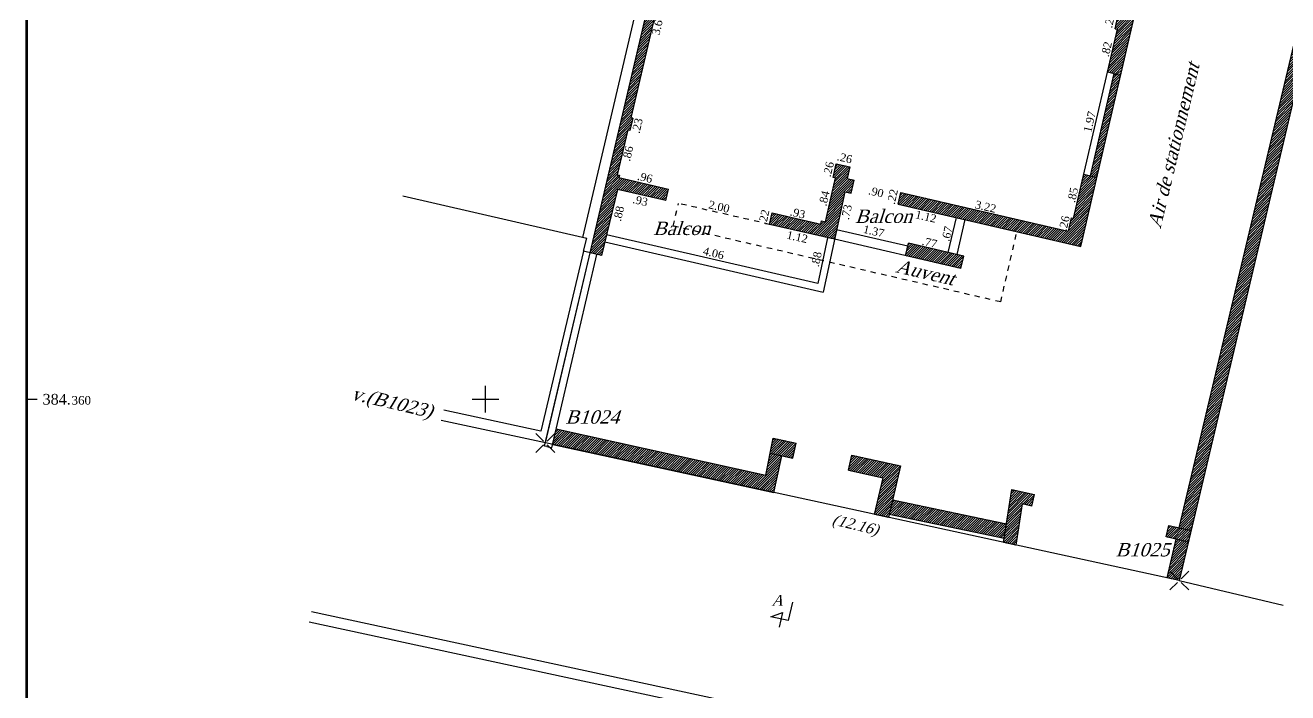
# Model space of a CAD drawing. Header units: inches. Extents: x 100320 to 100442, y 384338 to 384384.
# Drawn here: x 100380.05 to 100403.71, y 384354.5 to 384367.01 of the extents above; entities that cross this region are included whole.
import ezdxf

# ---------------------------------------------------------------- set-up
doc = ezdxf.new("R2010")
doc.units = ezdxf.units.IN
doc.header["$LTSCALE"] = 0.5
doc.linetypes.add('ACAD_ISO03W100', pattern=[30, 12, -18])
for name, color, linetype in [('Bloc B 1er Etage', 7, 'Continuous'), ('Bloc B 1er Etage_Croix', 7, 'Continuous'), ('Bloc B 1er Etage_Textes', 7, 'Continuous'), ('Cotation', 7, 'Continuous'), ('Dessin', 7, 'Continuous'), ('Hachures', 8, 'Continuous'), ('Texte', 7, 'Continuous')]:
    doc.layers.add(name, color=color, linetype=linetype)
doc.layers.add('Titre', color=1, linetype='Continuous', lineweight=30)
doc.styles.add('MtXpl_Romantic', font='romantic.ttf')
doc.styles.get("Standard").update_dxf_attribs({"font": 'romantic.ttf'})
doc.dimstyles.get("Standard").update_dxf_attribs({"dimtxt": 0.15, "dimasz": 0.18, "dimexe": 0.18, "dimexo": 0.0625, "dimgap": 0.09, "dimtad": 0, "dimzin": 4, "dimdsep": 46, "dimtxsty": 'Standard', "dimcen": 0.09, "dimse1": 1, "dimse2": 1, "dimsd1": 1, "dimsd2": 1, "dimadec": 0, "dimazin": 1, "dimtfac": 1, "dimtix": 1, "dimtofl": 0, "dimtmove": 1, "dimatfit": 3, "dimfxl": 0, "dimtolj": 1, "dimtzin": 0, "dimarcsym": 0})
pattern_1 = [(45, (0, 0), (-0.0224506403027, 0.0224506403027), [])]

# ---------------------------------------------------------------- blocks, each defined once
blk = doc.blocks.new('t010')
at = {"color": 0}
for p, q in [((-0.0088, 0.0088), (-0.0442, 0.0442)), ((0, 0), (0, 0)), ((0.0088, 0.0088), (0.0442, 0.0442)), ((-0.0088, -0.0088), (-0.0442, -0.0442)), ((0.0088, -0.0088), (0.0442, -0.0442))]:
    blk.add_line(p, q, dxfattribs=at)
blk = doc.blocks.new('*D110')
at = {"layer": 'Defpoints', "color": 0}
for p in [(100394.002, 384363.279), (100395.089, 384363.029), (100395.063, 384362.917)]:
    blk.add_point(p, dxfattribs=at)
at = {"layer": 'Cotation', "color": 0, "insert": (100394.52, 384363.042), "char_height": 0.15, "attachment_point": 5, "rotation": 347.036}
blk.add_mtext('\\A1;1.12', dxfattribs=at)
blk = doc.blocks.new('*D111')
at = {"layer": 'Defpoints', "color": 0}
for p in [(100395.089, 384363.029), (100394.788, 384362.198), (100394.904, 384362.173)]:
    blk.add_point(p, dxfattribs=at)
at = {"layer": 'Cotation', "color": 0, "insert": (100394.88, 384362.626), "char_height": 0.15, "attachment_point": 5, "rotation": 77.804}
blk.add_mtext('\\A1;.88', dxfattribs=at)
blk = doc.blocks.new('*D112')
at = {"layer": 'Defpoints', "color": 0}
for p in [(100390.947, 384363.084), (100390.972, 384363.195), (100394.904, 384362.173)]:
    blk.add_point(p, dxfattribs=at)
at = {"layer": 'Cotation', "color": 0, "insert": (100392.951, 384362.739), "char_height": 0.15, "attachment_point": 5, "rotation": 347.036}
blk.add_mtext('\\A1;4.06', dxfattribs=at)
blk = doc.blocks.new('*D113')
at = {"layer": 'Defpoints', "color": 0}
for p in [(100391.149, 384363.936), (100390.952, 384363.083), (100391.076, 384363.054)]:
    blk.add_point(p, dxfattribs=at)
at = {"layer": 'Cotation', "color": 0, "insert": (100391.174, 384363.481), "char_height": 0.15, "attachment_point": 5, "rotation": 77.036}
blk.add_mtext('\\A1;.88', dxfattribs=at)
blk = doc.blocks.new('*D114')
at = {"layer": 'Defpoints', "color": 0}
for p in [(100391.149, 384363.936), (100392.058, 384363.727), (100392.032, 384363.617)]:
    blk.add_point(p, dxfattribs=at)
at = {"layer": 'Cotation', "color": 0, "insert": (100391.578, 384363.721), "char_height": 0.15, "attachment_point": 5, "rotation": 347.036}
blk.add_mtext('\\A1;.93', dxfattribs=at)
blk = doc.blocks.new('*D115')
at = {"layer": 'Defpoints', "color": 0}
for p in [(100392.058, 384363.727), (100394.002, 384363.279), (100394.027, 384363.386)]:
    blk.add_point(p, dxfattribs=at)
at = {"layer": 'Cotation', "color": 0, "insert": (100393.055, 384363.61), "char_height": 0.15, "attachment_point": 5, "rotation": 347.036}
blk.add_mtext('\\A1;2.00', dxfattribs=at)
blk = doc.blocks.new('*D116')
at = {"layer": 'Defpoints', "color": 0}
for p in [(100393.922, 384363.523), (100394.051, 384363.493), (100394.002, 384363.279)]:
    blk.add_point(p, dxfattribs=at)
at = {"layer": 'Cotation', "color": 0, "insert": (100393.898, 384363.416), "char_height": 0.15, "attachment_point": 5, "rotation": 77.036}
blk.add_mtext('\\A1;.22', dxfattribs=at)
blk = doc.blocks.new('*D117')
at = {"layer": 'Defpoints', "color": 0}
for p in [(100394.051, 384363.493), (100394.074, 384363.592), (100394.961, 384363.284)]:
    blk.add_point(p, dxfattribs=at)
at = {"layer": 'Cotation', "color": 0, "insert": (100394.529, 384363.488), "char_height": 0.15, "attachment_point": 5, "rotation": 347.036}
blk.add_mtext('\\A1;.93', dxfattribs=at)
blk = doc.blocks.new('*D118')
at = {"layer": 'Defpoints', "color": 0}
for p in [(100395.119, 384364.177), (100395.238, 384364.15), (100395.049, 384363.328)]:
    blk.add_point(p, dxfattribs=at)
at = {"layer": 'Cotation', "color": 0, "insert": (100395.025, 384363.766), "char_height": 0.15, "attachment_point": 5, "rotation": 77.036}
blk.add_mtext('\\A1;.84', dxfattribs=at)
blk = doc.blocks.new('*D119')
at = {"layer": 'Defpoints', "color": 0}
for p in [(100395.135, 384364.441), (100395.252, 384364.414), (100395.193, 384364.16)]:
    blk.add_point(p, dxfattribs=at)
at = {"layer": 'Cotation', "color": 0, "insert": (100395.106, 384364.314), "char_height": 0.15, "attachment_point": 5, "rotation": 77.036}
blk.add_mtext('\\A1;.26', dxfattribs=at)
blk = doc.blocks.new('*D120')
at = {"layer": 'Defpoints', "color": 0}
for p in [(100395.535, 384364.495), (100395.252, 384364.414), (100395.503, 384364.357)]:
    blk.add_point(p, dxfattribs=at)
at = {"layer": 'Cotation', "color": 0, "insert": (100395.409, 384364.524), "char_height": 0.15, "attachment_point": 5, "rotation": 347.036}
blk.add_mtext('\\A1;.26', dxfattribs=at)
blk = doc.blocks.new('*D121')
at = {"layer": 'Defpoints', "color": 0}
for p in [(100396.46, 384363.878), (100396.281, 384363.69), (100396.41, 384363.66)]:
    blk.add_point(p, dxfattribs=at)
at = {"layer": 'Cotation', "color": 0, "insert": (100396.306, 384363.799), "char_height": 0.15, "attachment_point": 5, "rotation": 76.9349}
blk.add_mtext('\\A1;.22', dxfattribs=at)
blk = doc.blocks.new('*D122')
at = {"layer": 'Defpoints', "color": 0}
for p in [(100395.557, 384363.987), (100395.528, 384363.865), (100396.41, 384363.66)]:
    blk.add_point(p, dxfattribs=at)
at = {"layer": 'Cotation', "color": 0, "insert": (100395.997, 384363.884), "char_height": 0.15, "attachment_point": 5, "rotation": 346.9349}
blk.add_mtext('\\A1;.90', dxfattribs=at)
blk = doc.blocks.new('*D123')
at = {"layer": 'Defpoints', "color": 0}
for p in [(100395.41, 384363.892), (100395.522, 384363.868), (100395.255, 384363.177)]:
    blk.add_point(p, dxfattribs=at)
at = {"layer": 'Cotation', "color": 0, "insert": (100395.445, 384363.51), "char_height": 0.15, "attachment_point": 5, "rotation": 77.804}
blk.add_mtext('\\A1;.73', dxfattribs=at)
blk = doc.blocks.new('*D124')
at = {"layer": 'Defpoints', "color": 0}
for p in [(100395.258, 384363.176), (100396.591, 384362.868), (100396.62, 384362.995)]:
    blk.add_point(p, dxfattribs=at)
at = {"layer": 'Cotation', "color": 0, "insert": (100395.954, 384363.15), "char_height": 0.15, "attachment_point": 5, "rotation": 346.9475}
blk.add_mtext('\\A1;1.37', dxfattribs=at)
blk = doc.blocks.new('*D125')
at = {"layer": 'Defpoints', "color": 0}
for p in [(100396.604, 384362.924), (100397.373, 384362.85), (100397.35, 384362.751)]:
    blk.add_point(p, dxfattribs=at)
at = {"layer": 'Cotation', "color": 0, "insert": (100397, 384362.937), "char_height": 0.15, "attachment_point": 5, "rotation": 346.9475}
blk.add_mtext('\\A1;.77', dxfattribs=at)
blk = doc.blocks.new('*D126')
at = {"layer": 'Defpoints', "color": 0}
for p in [(100397.403, 384363.429), (100397.502, 384363.406), (100397.35, 384362.751)]:
    blk.add_point(p, dxfattribs=at)
at = {"layer": 'Cotation', "color": 0, "insert": (100397.327, 384363.102), "char_height": 0.15, "attachment_point": 5, "rotation": 76.9349}
blk.add_mtext('\\A1;.67', dxfattribs=at)
blk = doc.blocks.new('*D127')
at = {"layer": 'Defpoints', "color": 0}
for p in [(100396.384, 384363.55), (100396.41, 384363.66), (100397.502, 384363.406)]:
    blk.add_point(p, dxfattribs=at)
at = {"layer": 'Cotation', "color": 0, "insert": (100396.931, 384363.423), "char_height": 0.15, "attachment_point": 5, "rotation": 346.9349}
blk.add_mtext('\\A1;1.12', dxfattribs=at)
blk = doc.blocks.new('*D128')
at = {"layer": 'Defpoints', "color": 0}
for p in [(100396.46, 384363.878), (100399.618, 384363.246), (100399.596, 384363.151)]:
    blk.add_point(p, dxfattribs=at)
at = {"layer": 'Cotation', "color": 0, "insert": (100398.051, 384363.61), "char_height": 0.15, "attachment_point": 5, "rotation": 346.9349}
blk.add_mtext('\\A1;3.22', dxfattribs=at)
blk = doc.blocks.new('*D129')
at = {"layer": 'Defpoints', "color": 0}
for p in [(100399.554, 384363.424), (100399.654, 384363.4), (100399.596, 384363.151)]:
    blk.add_point(p, dxfattribs=at)
at = {"layer": 'Cotation', "color": 0, "insert": (100399.525, 384363.299), "char_height": 0.15, "attachment_point": 5, "rotation": 76.9349}
blk.add_mtext('\\A1;.26', dxfattribs=at)
blk = doc.blocks.new('*D130')
at = {"layer": 'Defpoints', "color": 0}
for p in [(100399.779, 384364.244), (100399.891, 384364.218), (100399.699, 384363.39)]:
    blk.add_point(p, dxfattribs=at)
at = {"layer": 'Cotation', "color": 0, "insert": (100399.683, 384363.83), "char_height": 0.15, "attachment_point": 5, "rotation": 76.9362}
blk.add_mtext('\\A1;.85', dxfattribs=at)
blk = doc.blocks.new('*D131')
at = {"layer": 'Defpoints', "color": 0}
for p in [(100400.224, 384366.163), (100400.336, 384366.137), (100399.891, 384364.218)]:
    blk.add_point(p, dxfattribs=at)
at = {"layer": 'Cotation', "color": 0, "insert": (100400.001, 384365.203), "char_height": 0.15, "attachment_point": 5, "rotation": 76.9362}
blk.add_mtext('\\A1;1.97', dxfattribs=at)
blk = doc.blocks.new('*D132')
at = {"layer": 'Defpoints', "color": 0}
for p in [(100400.41, 384366.965), (100400.522, 384366.939), (100400.336, 384366.137)]:
    blk.add_point(p, dxfattribs=at)
at = {"layer": 'Cotation', "color": 0, "insert": (100400.317, 384366.564), "char_height": 0.15, "attachment_point": 5, "rotation": 76.9362}
blk.add_mtext('\\A1;.82', dxfattribs=at)
blk = doc.blocks.new('*D133')
at = {"layer": 'Defpoints', "color": 0}
for p in [(100400.409, 384367.236), (100400.537, 384367.206), (100400.477, 384366.949)]:
    blk.add_point(p, dxfattribs=at)
at = {"layer": 'Cotation', "color": 0, "insert": (100400.379, 384367.107), "char_height": 0.15, "attachment_point": 5, "rotation": 76.9362}
blk.add_mtext('\\A1;.26', dxfattribs=at)
blk = doc.blocks.new('*D167')
at = {"layer": 'Defpoints', "color": 0}
for p in [(100392.229, 384368.821), (100391.398, 384365.278), (100391.494, 384365.256)]:
    blk.add_point(p, dxfattribs=at)
at = {"layer": 'Cotation', "color": 0, "insert": (100391.909, 384367.027), "char_height": 0.15, "attachment_point": 5, "rotation": 76.7964}
blk.add_mtext('\\A1;3.64', dxfattribs=at)
blk = doc.blocks.new('*D168')
at = {"layer": 'Defpoints', "color": 0}
for p in [(100391.436, 384365.269), (100391.383, 384365.042), (100391.498, 384365.015)]:
    blk.add_point(p, dxfattribs=at)
at = {"layer": 'Cotation', "color": 0, "insert": (100391.524, 384365.129), "char_height": 0.15, "attachment_point": 5, "rotation": 76.7964}
blk.add_mtext('\\A1;.23', dxfattribs=at)
blk = doc.blocks.new('*D169')
at = {"layer": 'Defpoints', "color": 0}
for p in [(100391.344, 384365.051), (100391.147, 384364.211), (100391.248, 384364.187)]:
    blk.add_point(p, dxfattribs=at)
at = {"layer": 'Cotation', "color": 0, "insert": (100391.346, 384364.608), "char_height": 0.15, "attachment_point": 5, "rotation": 76.7964}
blk.add_mtext('\\A1;.86', dxfattribs=at)
blk = doc.blocks.new('*D170')
at = {"layer": 'Defpoints', "color": 0}
for p in [(100391.201, 384364.264), (100391.176, 384364.155), (100392.107, 384363.941)]:
    blk.add_point(p, dxfattribs=at)
at = {"layer": 'Cotation', "color": 0, "insert": (100391.666, 384364.157), "char_height": 0.15, "attachment_point": 5, "rotation": 347.036}
blk.add_mtext('\\A1;.96', dxfattribs=at)

msp = doc.modelspace()

# ---------------------------------------------------------------- hatches: boundary and pattern name
at = {"layer": 'Hachures'}
h = msp.add_hatch(dxfattribs=at)
h.set_pattern_fill('ANSI31', color=256, scale=0.01)
h.set_pattern_definition(pattern_1)
h.paths.add_polyline_path([(100396.917, 384374.159), (100396.711, 384374.207), (100396.641, 384373.911), (100396.847, 384373.862)])
h.paths.add_polyline_path([(100405.74, 384373.7), (100397.288, 384375.731), (100397.233, 384375.498), (100405.452, 384373.483), (100401.678, 384357.588), (100401.902, 384357.537)])
h = msp.add_hatch(dxfattribs=at)
h.set_pattern_fill('ANSI31', color=256, scale=0.01)
h.set_pattern_definition(pattern_1)
h.paths.add_polyline_path([(100400.58, 384366.08), (100400.458, 384366.109), (100400.013, 384364.19), (100400.135, 384364.161)])
h.paths.add_polyline_path([(100401.05, 384368.103), (100400.806, 384368.16), (100400.582, 384367.195), (100400.537, 384367.206), (100400.477, 384366.949), (100400.522, 384366.939), (100400.336, 384366.137), (100400.58, 384366.08)])
h.paths.add_polyline_path([(100401.497, 384370.032), (100401.375, 384370.06), (100400.928, 384368.131), (100401.05, 384368.103)])
h.paths.add_polyline_path([(100401.756, 384371.149), (100401.471, 384371.215), (100401.399, 384370.905), (100401.441, 384370.896), (100401.414, 384370.78), (100401.225, 384370.824), (100401.179, 384370.624), (100401.367, 384370.58), (100401.253, 384370.088), (100401.497, 384370.032)])
h.paths.add_polyline_path([(100398.209, 384372.168), (100398.156, 384371.941), (100398.245, 384371.92), (100398.232, 384371.864), (100398.469, 384371.808), (100398.482, 384371.864), (100399.624, 384371.595), (100399.489, 384371.016), (100399.81, 384370.942), (100399.856, 384371.141), (100399.759, 384371.164), (100399.9, 384371.769)])
h.paths.add_polyline_path([(100397.812, 384372.261), (100396.807, 384372.498), (100396.754, 384372.272), (100397.759, 384372.035)])
h.paths.add_polyline_path([(100398.209, 384372.168), (100397.812, 384372.261), (100397.786, 384372.148), (100398.183, 384372.055)])
h.paths.add_polyline_path([(100396.807, 384372.498), (100396.42, 384372.59), (100396.394, 384372.477), (100396.781, 384372.385)])
h.paths.add_polyline_path([(100396.42, 384372.59), (100395.988, 384372.692), (100395.934, 384372.465), (100396.028, 384372.443), (100396.015, 384372.39), (100396.251, 384372.334), (100396.263, 384372.388), (100396.367, 384372.363)])
h.paths.add_polyline_path([(100395.034, 384372.917), (100395.007, 384372.804), (100395.961, 384372.579), (100395.988, 384372.692)])
h.paths.add_polyline_path([(100395.034, 384372.917), (100394.45, 384373.055), (100394.396, 384372.828), (100394.222, 384372.869), (100394.171, 384372.652), (100394.631, 384372.543), (100394.683, 384372.761), (100394.98, 384372.69)])
h.paths.add_polyline_path([(100394.445, 384372.755), (100394.525, 384373.098), (100394.211, 384373.172), (100394.13, 384372.829)], flags=9)
h = msp.add_hatch(dxfattribs=at)
h.set_pattern_fill('ANSI31', color=256, scale=0.01)
h.set_pattern_definition(pattern_1)
h.paths.add_polyline_path([(100392.107, 384363.941), (100391.176, 384364.155), (100391.187, 384364.202), (100391.147, 384364.211), (100391.344, 384365.051), (100391.383, 384365.042), (100391.436, 384365.269), (100391.398, 384365.278), (100392.229, 384368.821), (100392.266, 384368.812), (100392.324, 384369.061), (100392.287, 384369.07), (100393.175, 384372.852), (100393.02, 384372.889), (100390.637, 384362.745), (100390.854, 384362.694), (100391.149, 384363.936), (100392.058, 384363.727)])
h.paths.add_polyline_path([(100392.996, 384372.622), (100393.339, 384372.54), (100393.414, 384372.855), (100393.071, 384372.937)], flags=9)
h = msp.add_hatch(dxfattribs=at)
h.set_pattern_fill('ANSI31', color=256, scale=0.01)
h.set_pattern_definition(pattern_1)
h.paths.add_polyline_path([(100395.41, 384363.892), (100395.528, 384363.865), (100395.585, 384364.108), (100395.453, 384364.139), (100395.503, 384364.357), (100395.252, 384364.414), (100395.193, 384364.16), (100395.238, 384364.15), (100395.049, 384363.328), (100394.975, 384363.345), (100394.961, 384363.284), (100394.051, 384363.493), (100394.002, 384363.279), (100395.217, 384362.999)])
h.paths.add_polyline_path([(100396.604, 384362.924), (100396.55, 384362.69), (100397.585, 384362.45), (100397.639, 384362.684)])
h.paths.add_polyline_path([(100396.46, 384363.878), (100396.41, 384363.66), (100399.834, 384362.865), (100400.135, 384364.161), (100399.891, 384364.218), (100399.699, 384363.39), (100399.654, 384363.4), (100399.596, 384363.151)])
h = msp.add_hatch(dxfattribs=at)
h.set_pattern_fill('ANSI31', color=256, scale=0.01)
h.set_pattern_definition(pattern_1)
h.paths.add_polyline_path([(100390.004, 384359.443), (100389.936, 384359.15), (100394.081, 384358.25), (100394.231, 384358.938), (100394.01, 384358.987), (100393.928, 384358.574)])
h = msp.add_hatch(dxfattribs=at)
h.set_pattern_fill('ANSI31', color=256, scale=0.01)
h.set_pattern_definition(pattern_1)
h.paths.add_polyline_path([(100398.737, 384358.037), (100398.915, 384357.996), (100398.964, 384358.211), (100398.542, 384358.308), (100398.384, 384357.316), (100398.614, 384357.266)])
h.paths.add_polyline_path([(100398.44, 384357.666), (100396.306, 384358.116), (100396.242, 384357.847), (100398.396, 384357.392)])
h.paths.add_polyline_path([(100396.457, 384358.752), (100395.54, 384358.952), (100395.478, 384358.667), (100396.131, 384358.525), (100395.969, 384357.84), (100396.228, 384357.784)])
h.paths.add_polyline_path([(100394.499, 384359.178), (100394.066, 384359.272), (100394.01, 384358.987), (100394.437, 384358.893)])
h = msp.add_hatch(dxfattribs=at)
h.set_pattern_fill('ANSI31', color=256, scale=0.01)
h.set_pattern_definition(pattern_1)
h.paths.add_polyline_path([(100401.902, 384357.537), (100401.485, 384357.633), (100401.436, 384357.417), (100401.851, 384357.322)])
h.paths.add_polyline_path([(100401.851, 384357.322), (100401.622, 384357.375), (100401.45, 384356.65), (100401.68, 384356.6)])

# ---------------------------------------------------------------- linework, layer by layer
at = {"flags": 128}
for points in [[(100390.5, 384363.036), (100393.639, 384376.402), (100391.898, 384376.82)], [(100389.8, 384359.18), (100387.845, 384359.604)], [(100401.68, 384356.6), (100403.628, 384356.137)]]:
    msp.add_lwpolyline(points, dxfattribs=at)
at = {"layer": 'Bloc B 1er Etage'}
msp.add_line((100380.077, 384360), (100380.277, 384360), dxfattribs=at)
at = {"layer": 'Bloc B 1er Etage', "const_width": 0.05}
msp.add_lwpolyline([(100380.077, 384338.09), (100417.757, 384338.09), (100417.757, 384383.379), (100380.077, 384383.379)], close=True, dxfattribs=at)
at = {"layer": 'Bloc B 1er Etage_Croix'}
for p, q in [((100388.68, 384359.75), (100388.68, 384360.25)), ((100388.43, 384360), (100388.93, 384360))]:
    msp.add_line(p, q, dxfattribs=at)
at = {"layer": 'Dessin'}
for p, q in [((100390.637, 384362.745), (100393.88, 384376.55)), ((100399.699, 384363.39), (100400.522, 384366.939)), ((100395.193, 384364.16), (100395.252, 384364.414)), ((100395.252, 384364.414), (100395.503, 384364.357)), ((100395.503, 384364.357), (100395.453, 384364.139)), ((100391.176, 384364.155), (100392.107, 384363.941)), ((100395.049, 384363.328), (100395.238, 384364.15)), ((100395.238, 384364.15), (100395.193, 384364.16)), ((100395.453, 384364.139), (100395.585, 384364.108)), ((100391.149, 384363.936), (100390.854, 384362.694)), ((100392.058, 384363.727), (100391.149, 384363.936)), ((100394.051, 384363.493), (100394.961, 384363.284)), ((100394.961, 384363.284), (100394.975, 384363.345)), ((100394.975, 384363.345), (100395.049, 384363.328)), ((100390.516, 384362.774), (100390.574, 384363.019)), ((100390.854, 384362.694), (100390.516, 384362.774)), ((100390.915, 384362.951), (100395.008, 384362.008)), ((100390.004, 384359.443), (100393.928, 384358.574)), ((100393.928, 384358.574), (100394.066, 384359.272)), ((100394.066, 384359.272), (100394.499, 384359.178)), ((100389.829, 384359.112), (100389.786, 384359.121)), ((100389.941, 384359.149), (100394.081, 384358.25)), ((100394.01, 384358.987), (100394.437, 384358.893)), ((100394.081, 384358.25), (100394.231, 384358.938)), ((100395.54, 384358.952), (100396.457, 384358.752)), ((100395.478, 384358.667), (100396.131, 384358.525)), ((100398.542, 384358.308), (100398.964, 384358.211)), ((100401.485, 384357.633), (100401.904, 384357.536))]:
    msp.add_line(p, q, dxfattribs=at)
at = {"layer": 'Dessin', "color": 83, "linetype": 'ACAD_ISO03W100', "ltscale": 0.01}
for p, q in [((100392.196, 384363.248), (100392.294, 384363.672)), ((100398.333, 384361.825), (100392.196, 384363.248)), ((100398.333, 384361.825), (100398.637, 384363.143))]:
    msp.add_line(p, q, dxfattribs=at)
at = {"layer": 'Dessin', "flags": 128}
for points in [[(100390.643, 384362.77), (100393.88, 384376.55), (100405.74, 384373.7), (100401.68, 384356.6), (100401.45, 384356.65), (100401.622, 384357.375), (100401.436, 384357.417)], [(100401.678, 384357.588), (100405.452, 384373.483), (100397.233, 384375.498)], [(100396.41, 384363.66), (100399.834, 384362.865), (100401.756, 384371.149)], [(100392.229, 384368.821), (100391.398, 384365.278)], [(100400.477, 384366.949), (100400.537, 384367.206), (100400.582, 384367.195)], [(100400.477, 384366.949), (100400.522, 384366.939)], [(100400.013, 384364.19), (100400.458, 384366.109)], [(100400.336, 384366.137), (100400.58, 384366.08)], [(100391.436, 384365.269), (100391.383, 384365.042), (100391.344, 384365.051)], [(100391.436, 384365.269), (100391.398, 384365.278)], [(100391.344, 384365.051), (100391.147, 384364.211), (100391.187, 384364.202), (100391.176, 384364.155)], [(100399.891, 384364.218), (100400.135, 384364.161)], [(100395.528, 384363.865), (100395.585, 384364.108)], [(100387.13, 384363.816), (100390.574, 384363.019)], [(100392.058, 384363.727), (100392.107, 384363.941)], [(100395.41, 384363.892), (100395.003, 384362.01)], [(100395.41, 384363.892), (100395.528, 384363.865)], [(100396.41, 384363.66), (100396.46, 384363.878), (100399.596, 384363.151)], [(100394.002, 384363.279), (100394.051, 384363.493)], [(100395.217, 384362.999), (100394.002, 384363.279)], [(100397.35, 384362.751), (100397.502, 384363.406)], [(100397.515, 384362.713), (100397.667, 384363.368)], [(100399.654, 384363.4), (100399.596, 384363.151)], [(100399.654, 384363.4), (100399.699, 384363.39)], [(100395.089, 384363.029), (100394.904, 384362.173), (100390.947, 384363.084)], [(100396.591, 384362.868), (100395.258, 384363.176)], [(100390.516, 384362.774), (100389.717, 384359.403), (100387.897, 384359.798)], [(100389.786, 384359.121), (100390.643, 384362.77)], [(100397.585, 384362.45), (100395.217, 384362.999)], [(100396.55, 384362.69), (100396.604, 384362.924)], [(100397.639, 384362.684), (100396.604, 384362.924)], [(100389.829, 384359.112), (100389.922, 384359.091), (100390.767, 384362.715)], [(100397.585, 384362.45), (100397.639, 384362.684)], [(100394.437, 384358.893), (100394.499, 384359.178)], [(100395.478, 384358.667), (100395.54, 384358.952)], [(100396.457, 384358.752), (100396.228, 384357.784), (100395.969, 384357.84), (100396.131, 384358.525)], [(100398.915, 384357.996), (100398.737, 384358.037), (100398.614, 384357.266), (100398.384, 384357.316), (100398.542, 384358.308)], [(100396.306, 384358.116), (100398.44, 384357.666)], [(100398.915, 384357.996), (100398.964, 384358.211)], [(100396.243, 384357.847), (100398.396, 384357.392)], [(100401.436, 384357.417), (100401.485, 384357.633)], [(100401.851, 384357.322), (100401.436, 384357.417)]]:
    msp.add_lwpolyline(points, dxfattribs=at)
at = {"layer": 'Dessin', "color": 83, "linetype": 'ACAD_ISO03W100', "ltscale": 0.01, "flags": 128}
msp.add_lwpolyline([(100394.002, 384363.279), (100392.294, 384363.672)], dxfattribs=at)
at = {"layer": 'Dessin', "color": 4, "flags": 128}
for points in [[(100407.874, 384351.169), (100385.415, 384356.015)], [(100407.832, 384350.973), (100385.372, 384355.82)]]:
    msp.add_lwpolyline(points, dxfattribs=at)
at = {"layer": 'Hachures', "color": 0}
msp.add_lwpolyline([(100394.429, 384356.192), (100394.352, 384355.848), (100394.023, 384355.921), (100394.245, 384356.003), (100394.178, 384355.726)], dxfattribs=at)
at = {"layer": 'Titre', "flags": 128}
msp.add_lwpolyline([(100393.88, 384376.55), (100405.74, 384373.7), (100401.68, 384356.6), (100389.8, 384359.18)], close=True, dxfattribs=at)
msp.add_lwpolyline([(100393.88, 384376.55), (100405.74, 384373.7), (100401.68, 384356.6), (100389.8, 384359.18)], close=True, dxfattribs=at)
msp.add_lwpolyline([(100393.88, 384376.55), (100405.74, 384373.7), (100401.68, 384356.6), (100389.8, 384359.18)], close=True, dxfattribs=at)

# ---------------------------------------------------------------- block references
at = {"xscale": 4, "yscale": 4, "zscale": 4}
for p in [(100389.799, 384359.18), (100401.68, 384356.6)]:
    msp.add_blockref('t010', p, dxfattribs=at)

# ---------------------------------------------------------------- texts
at = {"layer": 'Bloc B 1er Etage_Textes'}
for s, height, p in [('384.', 0.2, (100380.377, 384359.9)), ('360', 0.16, (100380.921, 384359.9))]:
    msp.add_text(s, height=height, dxfattribs=at).set_placement(p)
at = {"layer": 'Texte', "style": 'MtXpl_Romantic', "oblique": 18}
for s, rotation, p in [('Air de stationnement ', 76.5809, (100401.327, 384363.186)), ('v.(B1023)', 346.7815, (100386.147, 384359.999))]:
    msp.add_text(s, height=0.25, rotation=rotation, dxfattribs=at).set_placement(p)
for s, height, p in [('Balcon ', 0.25, (100395.604, 384363.307)), ('Balcon ', 0.25, (100391.819, 384363.079)), ('B1024', 0.25, (100390.175, 384359.542)), ('B1025', 0.25, (100400.486, 384357.053)), ('A', 0.2, (100394.035, 384356.127))]:
    msp.add_text(s, height=height, dxfattribs=at).set_placement(p)
at = {"layer": 'Texte', "color": 83, "style": 'MtXpl_Romantic', "oblique": 18}
msp.add_text('Auvent  ', height=0.25, rotation=346.9475, dxfattribs=at).set_placement((100396.348, 384362.384))
at = {"layer": 'Texte', "color": 5, "style": 'MtXpl_Romantic', "oblique": 18}
msp.add_text('(12.16)', height=0.2, rotation=346.4878, dxfattribs=at).set_placement((100395.156, 384357.655))

# ---------------------------------------------------------------- dimensions: what is measured, and where the dimension line sits
at = {"layer": 'Cotation'}
for p1, p2, distance, picture, middle in [((100392.229, 384368.821), (100391.398, 384365.278), 0.099, '*D167', (100391.909, 384367.027)), ((100400.477, 384366.949), (100400.537, 384367.206), 0.131, '*D133', (100400.379, 384367.107)), ((100400.336, 384366.137), (100400.522, 384366.939), 0.115, '*D132', (100400.317, 384366.564)), ((100399.891, 384364.218), (100400.336, 384366.137), 0.115, '*D131', (100400.001, 384365.203)), ((100391.436, 384365.269), (100391.383, 384365.042), 0.118, '*D168', (100391.524, 384365.129)), ((100391.344, 384365.051), (100391.147, 384364.211), 0.103, '*D169', (100391.346, 384364.608)), ((100395.193, 384364.16), (100395.252, 384364.414), 0.12, '*D119', (100395.106, 384364.314)), ((100395.252, 384364.414), (100395.503, 384364.357), 0.142, '*D120', (100395.409, 384364.524)), ((100392.107, 384363.941), (100391.176, 384364.155), -0.111, '*D170', (100391.666, 384364.157)), ((100399.699, 384363.39), (100399.891, 384364.218), 0.115, '*D130', (100399.683, 384363.83)), ((100395.049, 384363.328), (100395.238, 384364.15), 0.122, '*D118', (100395.025, 384363.766)), ((100396.4097, 384363.66), (100395.5285, 384363.8645), -0.1252, '*D122', (100395.9974, 384363.8842)), ((100396.46, 384363.878), (100396.41, 384363.66), -0.133, '*D121', (100396.306, 384363.799)), ((100391.149, 384363.936), (100390.952, 384363.083), 0.126, '*D113', (100391.174, 384363.481)), ((100391.149, 384363.936), (100392.058, 384363.727), -0.113, '*D114', (100391.578, 384363.721)), ((100392.0577, 384363.7267), (100394.0021, 384363.2791), 0.11, '*D115', (100393.0546, 384363.6101)), ((100395.255, 384363.177), (100395.41, 384363.892), -0.115, '*D123', (100395.445, 384363.51)), ((100396.46, 384363.878), (100399.596, 384363.151), 0.098, '*D128', (100398.051, 384363.61)), ((100394.002, 384363.279), (100394.051, 384363.493), 0.133, '*D116', (100393.898, 384363.416)), ((100394.961, 384363.284), (100394.051, 384363.493), -0.101, '*D117', (100394.529, 384363.488)), ((100397.502, 384363.406), (100396.41, 384363.66), 0.113, '*D127', (100396.931, 384363.423)), ((100394.002, 384363.279), (100395.089, 384363.029), -0.115, '*D110', (100394.52, 384363.042)), ((100395.258, 384363.176), (100396.591, 384362.868), 0.131, '*D124', (100395.954, 384363.15)), ((100397.35, 384362.751), (100397.502, 384363.406), 0.102, '*D126', (100397.327, 384363.102)), ((100399.596, 384363.151), (100399.654, 384363.4), 0.103, '*D129', (100399.525, 384363.299)), ((100394.904, 384362.173), (100390.947, 384363.084), -0.113, '*D112', (100392.951, 384362.739)), ((100395.089, 384363.029), (100394.904, 384362.173), -0.119, '*D111', (100394.88, 384362.626)), ((100396.604, 384362.924), (100397.35, 384362.751), 0.102, '*D125', (100397, 384362.937))]:
    dim = msp.add_aligned_dim(p1=p1, p2=p2, distance=distance, dimstyle='Standard', dxfattribs=at)
    dim.commit()
    dim.dimension.update_dxf_attribs({"geometry": picture, "text_midpoint": middle})

doc.saveas('drawing.dxf')
